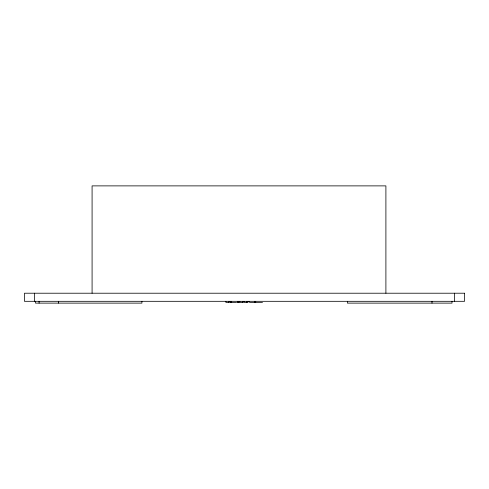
<?xml version="1.0" encoding="UTF-8"?>
<svg xmlns="http://www.w3.org/2000/svg" width="489" height="489" viewBox="0 0 489 489"><rect width="100%" height="100%" fill="white"/><g stroke="black" fill="none" stroke-linecap="round" stroke-linejoin="round"><path stroke-width="0.73" d="M236.572 302.465L230.68 302.465L230.68 301.316M255.032 302.465L249.598 302.465L249.598 301.316M262.501 302.465L255.594 302.465L255.594 301.316M454.44 293.217L454.44 301.316M452.001 301.316L452.001 303.119L347.386 303.119L347.386 301.316M432.001 301.316L432.001 303.119M385.9 293.217L385.9 185.881L92.085 185.881L92.085 293.217M255.692 301.316L255.686 302.465M254.476 301.316L254.476 302.465M247.984 301.316L247.984 302.465L244.366 302.465L244.366 301.316M246.835 301.316L246.835 302.465M243.473 301.316L243.473 302.465L239.854 302.465L239.854 301.316M242.324 301.316L242.324 302.465M239.017 301.316L239.017 302.465L237.709 302.465L237.709 301.316M238.938 301.316L238.938 302.465M237.788 301.316L237.788 302.465M230.875 301.316L230.875 302.465M230.808 301.316L230.808 302.465M229.518 301.316L229.518 302.465L225.9 302.465L225.9 301.316M228.369 301.316L228.369 302.465M141.908 301.316L141.908 303.119L35.489 303.119L35.489 301.316M58.601 301.316L58.601 303.119M39.096 301.316L39.096 303.119M34.371 293.217L34.371 301.316M464.55 293.217L24.45 293.217L24.45 301.316L464.55 301.316L464.55 293.217"/></g></svg>
